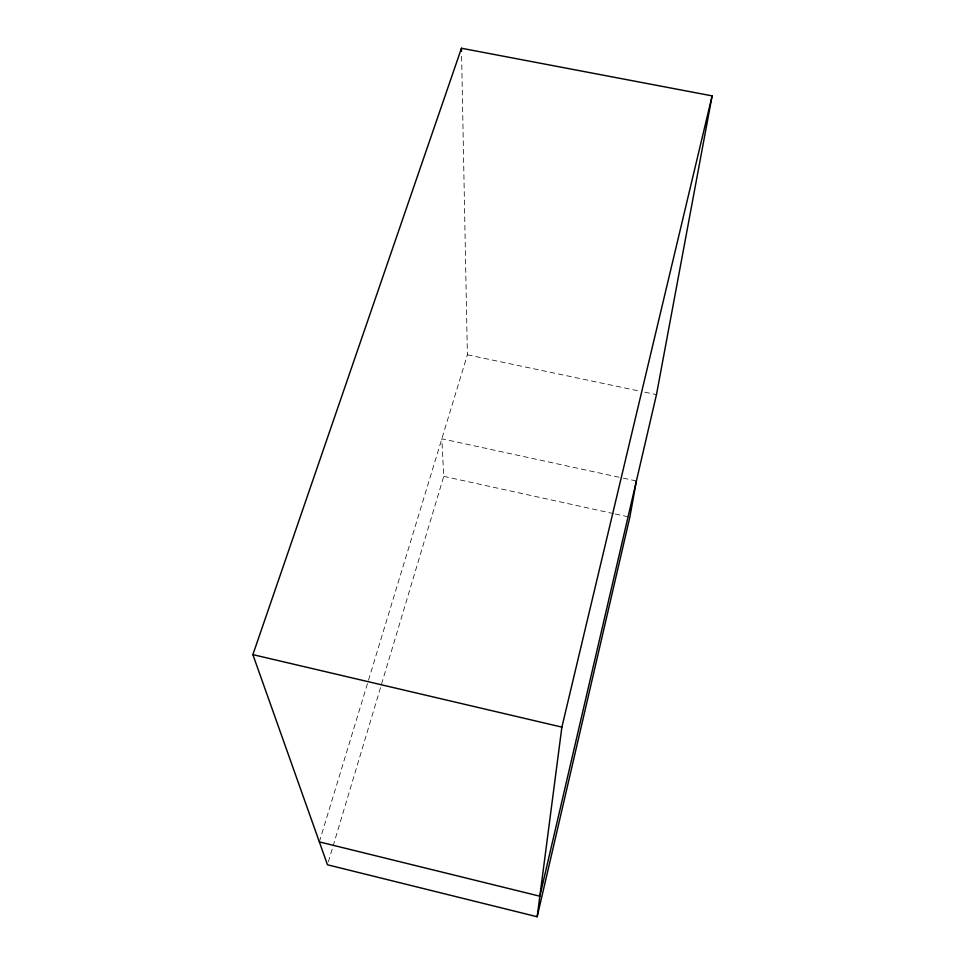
<?xml version="1.0" encoding="UTF-8"?>
<svg xmlns="http://www.w3.org/2000/svg" width="965" height="965" viewBox="0 0 965 965"><rect width="100%" height="100%" fill="white"/><g stroke="black" fill="none" stroke-linecap="round" stroke-linejoin="round"><path stroke-width="0.72" stroke-dasharray="4.83 3.62" d="M328.341 861.902L332.66 847.463M333.094 846.016L443.743 476.348L441.849 438.798L621.762 477.82M319.343 841.89L467.374 354.794L461.608 55.765M467.374 354.794L638.878 390.946M644.741 392.176L656.465 394.649M623.233 478.133L636.393 480.992M443.743 476.348L613.704 513.645M615.175 513.959L628.36 516.854"/><path stroke-width="1.45" d="M537.167 916.75L561.883 727.115L712.122 95.873L461.463 48.25L252.878 654.632L327.473 864.785L537.167 916.75L629.831 517.18L636.393 480.992M712.122 95.873L656.465 394.649L539.845 896.208L319.343 841.89M252.878 654.632L561.883 727.115M461.463 48.25L461.523 51.254"/></g></svg>
